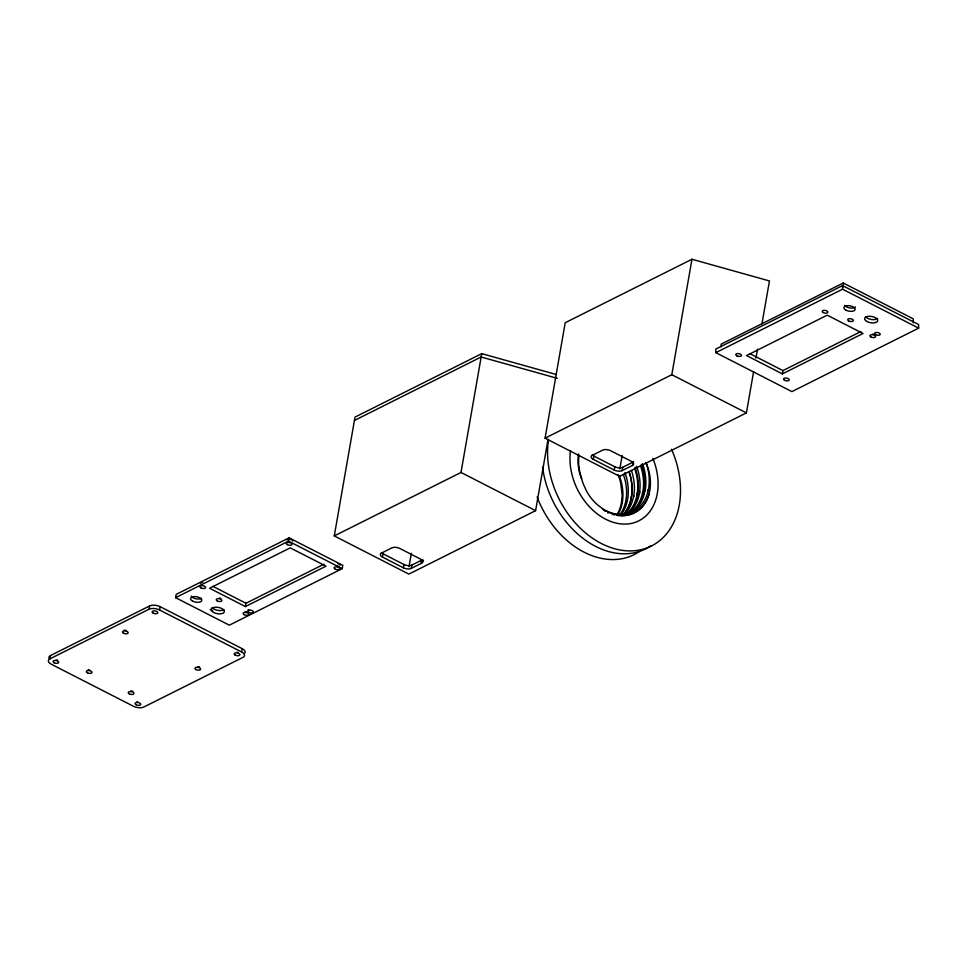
<?xml version="1.0" encoding="UTF-8"?>
<svg xmlns="http://www.w3.org/2000/svg" width="967" height="967" viewBox="0 0 967 967"><rect width="100%" height="100%" fill="white"/><g stroke="black" fill="none" stroke-linecap="round" stroke-linejoin="round"><path stroke-width="1.45" d="M621.938 499.153L621.539 502.187M578.58 454.744L578.689 453.982M637.048 493.061L636.733 494.983M639.949 491.744L639.646 493.545M242.221 648.688L241.641 651.988A7.627 3.65 9.9 0 1 243.007 657.355L143.914 706.974A7.627 3.65 9.9 0 1 133.337 706.224L51.275 664.22A7.627 3.65 9.9 0 1 49.921 658.853L50.502 655.553L149.583 605.946A7.627 3.65 9.9 0 1 160.159 606.684L242.221 648.688A7.627 3.65 9.9 0 1 244.192 653.68M49.921 658.853L149.003 609.234L149.583 605.946M241.641 651.988L159.579 609.984L160.159 606.684M175.619 597.679L176.187 594.391L289.097 537.845L342.814 565.344L342.233 568.644L229.324 625.178L175.619 597.679L288.529 541.145L289.097 537.845M245.388 606.563L326.036 566.178L290.221 547.854L209.573 588.238L245.388 606.563L245.956 603.263L323.921 564.22M548.035 439.489L535.609 510.649L408.872 574.108L334.28 535.923L355.01 417.103L481.747 353.644L556.351 374.531M422.809 559.506A5.717 2.744 9.9 0 1 422.253 559.869L421.685 563.169L411.313 568.354A5.717 2.744 9.9 0 1 403.384 567.798L382.497 557.101L383.065 553.801A5.717 2.744 9.9 0 1 381.397 552.556M403.384 567.798L403.952 564.498L383.065 553.801M409.029 566.638L411.374 553.245M411.313 568.354L411.882 565.054L422.253 559.869M334.28 535.923L461.005 472.464L481.747 353.644M753.656 371.388L746.415 412.897L619.678 476.356L545.074 438.172L565.224 322.724L691.961 259.253L769.442 280.95L761.936 323.945M633.615 461.755A5.717 2.744 9.9 0 1 633.059 462.117L632.491 465.417L622.119 470.603A5.717 2.744 9.9 0 1 614.178 470.047L593.291 459.349L593.871 456.049A5.717 2.744 9.9 0 1 592.203 454.804M614.178 470.047L614.758 466.747L593.871 456.049M619.835 468.886L622.168 455.493M622.119 470.603L622.688 467.303L633.059 462.117M545.074 438.172L671.811 374.712L691.961 259.253M755.989 358.044L757.536 349.147M782.363 373.891L863.011 333.494L827.208 315.169L746.56 355.554L782.363 373.891L782.944 370.591L860.896 331.548M631.076 497.304L630.919 498.138M633.953 496.071L633.844 496.591M648.204 489.483L647.89 490.922M578.907 456.086A44.434 32.757 63.4 0 0 581.675 478.774L581.916 479.753A33.688 24.828 63.4 0 0 585.216 488.13C593.363 508.038 622.083 525.734 640.855 508.485C652.652 496.47 652.592 477.239 645.932 462.661M649.147 493.653C645.751 507.723 631.258 518.119 616.801 515.338M623.111 514.964C633.59 503.42 633.929 485.857 629.154 471.739M628.151 513.537C640.227 501.619 640.456 482.291 634.908 467.23M632.031 512.873C646.331 501.498 647.141 480.454 641.266 464.426M354.43 420.476L481.155 357.004L557.197 378.302M913.271 322.809L913.247 318.832L843.26 283.005L721.128 344.167L721.152 346.815M842.547 285.603L715.822 349.063L715.834 352.665L791.913 391.611L918.65 328.139L918.626 324.537L842.547 285.603L842.571 289.206L918.65 328.139M715.834 352.665L842.571 289.206M420.85 562.081L423.534 560.739M604.931 511.023L605.294 510.842A44.482 33.47 61.2 0 1 602.997 509.633M614.529 514.915L612.244 514.347M607.699 512.74L608.448 513.042M749.788 353.62L782.944 370.591M671.811 374.712L746.415 412.897M461.005 472.464L535.609 510.649M288.529 541.145L342.233 568.644M212.8 586.292L245.956 603.263M210.177 609.452L212.704 610.733M646.464 463.809L646.5 463.906A44.482 33.482 65.5 0 1 648.41 489.592M645.932 462.77L646.319 463.955M620.766 483.282L622.132 494.971A43.853 32.322 63.4 0 1 616.886 514.77M843.26 283.005L843.284 286.981M223.969 609.718A6.672 3.191 9.9 0 1 217.635 610.346A6.672 3.191 9.9 0 1 212.172 607.469M49.486 659.083A7.627 3.65 9.9 0 1 50.502 655.553M238.257 652.435A2.865 1.366 9.9 0 1 236.83 652.229M137.737 701.849A2.865 1.366 9.9 0 1 137 701.583M57.657 660.026A2.865 1.366 9.9 0 1 56.243 659.965M149.003 609.234A7.627 3.65 9.9 0 1 159.579 609.984M132.89 691.187A2.877 1.378 9.9 0 1 130.63 690.922M89.52 669.998A2.853 1.366 9.9 0 1 88.227 669.611M126.133 630.472A2.877 1.378 9.9 0 1 124.344 630.013M199.589 666.867A2.877 1.378 9.9 0 1 197.981 666.771M200.568 583.597A2.865 1.366 9.9 0 1 202.719 582.364M286.957 540.045A2.865 1.366 9.9 0 1 288.855 539.09M290.003 539.175A2.865 1.366 9.9 0 1 292.602 541.012M338.97 566.348A2.865 1.366 9.9 0 1 336.746 566.191M337.749 563.616A2.865 1.366 9.9 0 1 340.336 565.163M247.153 611.978A2.865 1.366 9.9 0 1 245.219 611.603M248.229 609.681A2.865 1.366 9.9 0 1 248.942 610.165M220.851 598.21A2.865 1.366 9.9 0 1 219.146 598.09M201.511 598.283A5.717 2.744 9.9 0 1 195.805 598.766A5.717 2.744 9.9 0 1 191.248 596.059M581.626 478.786A44.482 32.576 60.6 0 1 580.26 474.616M652.882 458.443A55.3 40.771 63.4 0 1 621.285 523.945A55.3 40.771 63.4 0 1 570.53 450.695M617.998 474.567A43.853 32.322 63.4 0 1 620.766 483.282M605.33 510.588A44.482 33.507 61.3 0 0 630.629 512.643A44.482 33.797 63.2 0 0 635.476 510.117A44.482 33.797 63.8 0 0 648.071 491.031M631.1 498.235A44.482 33.797 63.5 0 1 622.941 514.831M629.034 471.775A44.482 33.458 65.6 0 1 631.294 497.413M637.011 495.116A44.482 33.797 63.6 0 1 625.456 514.903M634.763 468.705A44.482 33.446 65.6 0 1 637.301 493.17M642.608 492.457A44.482 33.797 63.3 0 1 626.423 514.867M640.492 465.659A44.482 33.494 65.5 0 1 642.704 492.505M624.96 472.549A44.482 32.793 66.3 0 1 620.899 514.903M631.475 470.615A44.482 32.938 66.3 0 1 633.772 495.89M633.518 496.518A44.482 33.519 65.4 0 1 624.138 514.758M636.6 466.239A44.482 32.769 66.3 0 1 639.671 491.623M639.429 493.436A44.482 33.494 65.5 0 1 625.951 514.976M623.34 474.362A44.482 33.797 63.4 0 1 619.545 515.278M642.523 463.689A44.482 32.878 66.3 0 1 645.122 490.789M644.965 490.716A44.482 33.494 65.5 0 1 626.604 514.577A44.482 33.785 63 0 1 625.298 515.012M580.055 474.64A44.482 32.455 60.7 0 1 578.399 454.659M619.4 475.933A44.434 32.757 63.4 0 1 617.381 515.351M651.009 545.702A83.428 61.501 63.4 0 1 584.89 539.791A83.428 61.501 63.4 0 1 542.572 467.182M671.533 449.208A83.428 61.501 63.4 0 1 625.709 550.743A83.428 61.501 63.4 0 1 548.543 439.284M639.489 551.468A83.428 61.501 63.4 0 1 537.096 496.941M593.291 459.349A5.717 2.744 9.9 0 1 592.275 455.336L602.646 450.138A5.717 2.744 9.9 0 1 610.576 450.695L631.463 461.392A5.717 2.744 9.9 0 1 632.491 465.417M622.688 467.303A5.717 2.744 9.9 0 1 614.758 466.747M874.543 334.28A2.865 1.366 9.9 0 1 872.572 334.086M855.348 306.938A5.717 2.744 9.9 0 1 849.969 307.965A5.717 2.744 9.9 0 1 844.747 305.403M877.613 318.554A6.672 3.191 9.9 0 1 871.618 319.509A6.672 3.191 9.9 0 1 865.767 316.862M382.497 557.101A5.717 2.744 9.9 0 1 381.469 553.076L391.84 547.89A5.717 2.744 9.9 0 1 399.77 548.446L420.657 559.144A5.717 2.744 9.9 0 1 421.685 563.169M411.882 565.054A5.717 2.744 9.9 0 1 403.952 564.498M235.199 655.106A2.865 1.366 9.9 0 0 239.816 654.925A2.865 1.366 9.9 0 0 236.081 652.87A2.865 1.366 9.9 0 0 235.199 655.106M136.117 704.725A2.865 1.366 9.9 0 0 140.735 704.532A2.865 1.366 9.9 0 0 137 702.489A2.865 1.366 9.9 0 0 136.117 704.725M54.055 662.721A2.865 1.366 9.9 0 0 58.673 662.528A2.865 1.366 9.9 0 0 54.938 660.485A2.865 1.366 9.9 0 0 54.055 662.721M153.149 613.102A2.865 1.366 9.9 0 0 157.754 612.921A2.865 1.366 9.9 0 0 154.019 610.866A2.865 1.366 9.9 0 0 153.149 613.102M129.264 693.883A2.877 1.378 9.9 0 0 133.905 693.69A2.877 1.378 9.9 0 0 130.146 691.623A2.877 1.378 9.9 0 0 129.264 693.883M87.562 672.875A2.853 1.366 9.9 0 0 91.998 672.452A2.853 1.366 9.9 0 0 87.997 670.542A2.853 1.366 9.9 0 0 87.562 672.875M123.619 633.24A2.877 1.378 9.9 0 0 128.152 632.889A2.877 1.378 9.9 0 0 124.199 630.919A2.877 1.378 9.9 0 0 123.619 633.24M196.047 669.611A2.877 1.378 9.9 0 0 200.604 669.309A2.877 1.378 9.9 0 0 196.7 667.303A2.877 1.378 9.9 0 0 196.047 669.611M200.967 587.912A2.865 1.366 9.9 0 0 205.572 587.718A2.865 1.366 9.9 0 0 201.849 585.664A2.865 1.366 9.9 0 0 200.967 587.912M287.38 544.639A2.865 1.366 9.9 0 0 291.986 544.445A2.865 1.366 9.9 0 0 288.251 542.39A2.865 1.366 9.9 0 0 287.38 544.639M335.114 569.08A2.865 1.366 9.9 0 0 339.731 568.886A2.865 1.366 9.9 0 0 335.996 566.831A2.865 1.366 9.9 0 0 335.114 569.08M248.712 612.341A2.865 1.366 9.9 0 0 253.318 612.159A2.865 1.366 9.9 0 0 249.583 610.104A2.865 1.366 9.9 0 0 248.712 612.341M217.249 600.906A2.865 1.366 9.9 0 0 221.854 600.712A2.865 1.366 9.9 0 0 218.119 598.67A2.865 1.366 9.9 0 0 217.249 600.906M244.095 614.649A2.865 1.366 9.9 0 0 248.712 614.468A2.865 1.366 9.9 0 0 244.977 612.413A2.865 1.366 9.9 0 0 244.095 614.649M192.506 601.075A5.717 2.744 9.9 0 0 201.74 600.7A5.717 2.744 9.9 0 0 194.27 596.591A5.717 2.744 9.9 0 0 192.506 601.075M213.562 612.437A6.672 3.191 9.9 0 0 224.32 611.99A6.672 3.191 9.9 0 0 215.605 607.203A6.672 3.191 9.9 0 0 213.562 612.437M870.953 336.975A2.865 1.366 9.9 0 0 875.558 336.782A2.865 1.366 9.9 0 0 871.823 334.727A2.865 1.366 9.9 0 0 870.953 336.975M823.207 312.534A2.865 1.366 9.9 0 0 827.812 312.341A2.865 1.366 9.9 0 0 824.077 310.298A2.865 1.366 9.9 0 0 823.207 312.534M736.794 355.808A2.865 1.366 9.9 0 0 741.411 355.614A2.865 1.366 9.9 0 0 737.676 353.559A2.865 1.366 9.9 0 0 736.794 355.808M784.539 380.249A2.865 1.366 9.9 0 0 789.145 380.055A2.865 1.366 9.9 0 0 785.422 378A2.865 1.366 9.9 0 0 784.539 380.249M875.558 334.667A2.865 1.366 9.9 0 0 880.163 334.473A2.865 1.366 9.9 0 0 876.44 332.43A2.865 1.366 9.9 0 0 875.558 334.667M848.7 320.923A2.865 1.366 9.9 0 0 853.317 320.73A2.865 1.366 9.9 0 0 849.582 318.675A2.865 1.366 9.9 0 0 848.7 320.923M845.859 310.129A5.717 2.744 9.9 0 0 855.082 309.742A5.717 2.744 9.9 0 0 847.612 305.645A5.717 2.744 9.9 0 0 845.859 310.129M866.903 321.491A6.672 3.191 9.9 0 0 877.661 321.044A6.672 3.191 9.9 0 0 868.958 316.257A6.672 3.191 9.9 0 0 866.903 321.491"/></g></svg>
